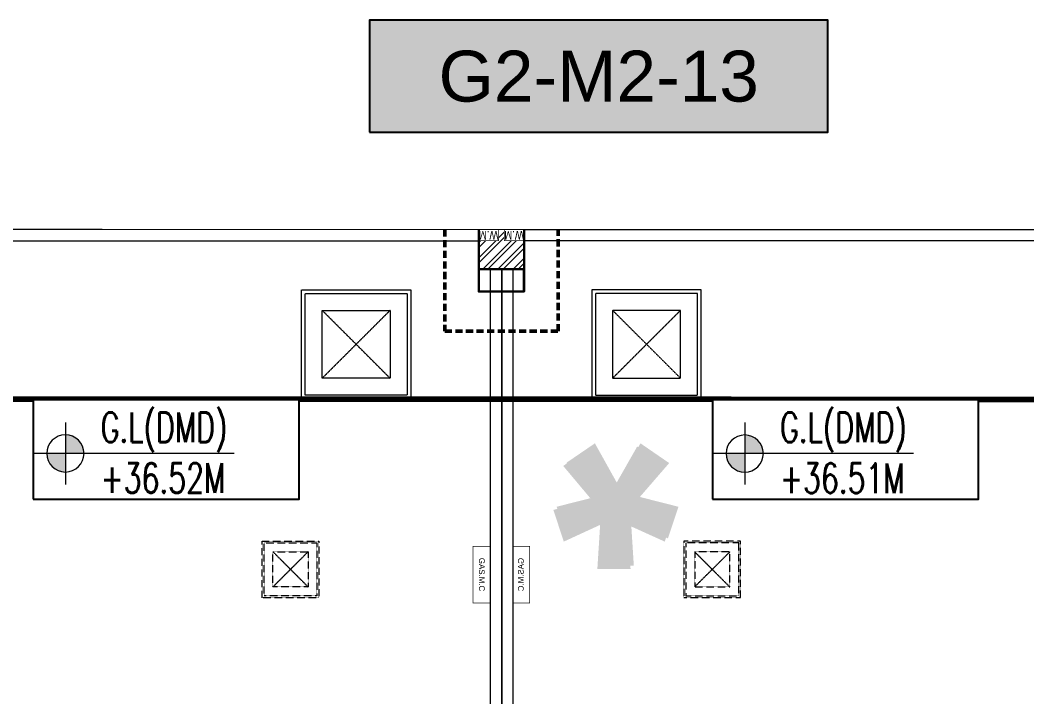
# Model space of a CAD drawing. Header units: centimetres. Extents: x -6122352 to 6876996, y -1694241 to 2592194.
# Drawn here: x 151236 to 160128, y -22307 to -16326 of the extents above; entities that cross this region are included whole.
import ezdxf
from ezdxf.enums import TextEntityAlignment as Align
from ezdxf.xclip import XClip

# ---------------------------------------------------------------- set-up
doc = ezdxf.new("R2010")
doc.units = ezdxf.units.CM
doc.header["$MEASUREMENT"] = 0
doc.header["$XCLIPFRAME"] = 2
for name, pattern in [('23585-XR-AR-END-SETTING OUT PLAN$0$HIDDEN', [0.375, 0.25, -0.125]), ('DASHED2', [0.375, 0.25, -0.125]), ('XR-AR-END-SETTING OUT PLAN$0$23261-XR-AR-SI-GF$0$HIDDEN', [0.375, 0.25, -0.125])]:
    doc.linetypes.add(name, pattern=pattern)
doc.layers.add('08-Compound Wall-4', color=7, linetype='Continuous', lineweight=25, true_color=0xff4405)
for name, color, linetype, lineweight in [('23585-XR-AR-102-6P-GF$0$A-FLOR-XREF', 7, 'Continuous', 9), ('23585-XR-AR-DAMAC PLOT LIMITS$0$1-Mid units', 41, 'Continuous', 5), ('23585-XR-AR-END-SETTING OUT PLAN$0$A-FLOR-UNDR', 8, '23585-XR-AR-END-SETTING OUT PLAN$0$HIDDEN', 5), ('23585-XR-AR-MID-ANNO-GF$0$945-4P-1-101-GROUND FLOOR PLAN$0$XR-MIDDLE-GROUND FLOOR PLAN$0$XR-MIDDLE-GROUND FLOOR PLAN$0$S-ANNO-TXT', 3, 'Continuous', 25), ('23585-XR-AR-WATER METER$0$A-WALL', 7, 'Continuous', 30), ('23585-XR-AR-WATER METER$0$A-WALL-PATT', 8, 'Continuous', 5), ('23585-XR-AR-WATER METER$0$XR-END-GROUND FLOOR PLAN$0$XR-END-GROUND FLOOR PLAN$0$A-FLOR-PATT_EXT', 8, 'Continuous', 5), ('23585-XR-AR-WATER METER$0$XR-END-GROUND FLOOR PLAN$0$XR-MIDDLE TYPE 2-GROUND FLOOR PLAN$0$XR-MIDDLE-GROUND FLOOR PLAN$0$-DR-RW', 6, 'Continuous', 5), ('23585-XR-AR-WATER METER$0$XR-END-GROUND FLOOR PLAN$0$XR-MIDDLE TYPE 2-GROUND FLOOR PLAN$0$XR-MIDDLE-GROUND FLOOR PLAN$0$S-ANNO-TXT', 3, 'Continuous', 25), ('@ Foundations', 4, 'DASHED2', 50), ('A-ANNO-TEXT', 3, 'Continuous', 25), ('XR-AR-MID-SETTING OUT FOR MASTER$0$23585-XR-AR-MID-GROUND FLOOR$0$A-FLOR-PATT', 8, 'Continuous', 5), ('XR-AR-MID-SETTING OUT FOR MASTER$0$23585-XR-AR-MID-GROUND FLOOR$0$S-COLS', 51, 'Continuous', 40), ('XREF1$0$36-TAGLVL', 23, 'Continuous', 9)]:
    doc.layers.add(name, color=color, linetype=linetype, lineweight=lineweight)
for name, color, linetype in [('23585-XR-AR-BOUNDARY WALLS AND SETBACKS$0$setback', 7, 'XR-AR-END-SETTING OUT PLAN$0$23261-XR-AR-SI-GF$0$HIDDEN'), ('23585-XR-AR-MID-ANNO-GF$0$945-4P-1-101-GROUND FLOOR PLAN$0$XR-MIDDLE-GROUND FLOOR PLAN$0$XR-MIDDLE-GROUND FLOOR PLAN$0$-LPG-CABINET', 6, 'Continuous'), ('@MI-MEP', 7, 'Continuous'), ('@MI-REF LAYER', 7, 'Continuous'), ('B_TH_4', 7, 'Continuous'), ('PANEL-TAGS', 7, 'Continuous'), ('XR-AR-MID-SETTING OUT FOR MASTER$0$23585-XR-AR-MID-GROUND FLOOR$0$GS-HATCH-FLOOR TILE', 251, 'Continuous'), ('XREF1$0$S-LEVELS', 2, 'Continuous'), ('XREF1$0$TYPICAL NEW PROFILE', 3, 'Continuous')]:
    doc.layers.add(name, color=color, linetype=linetype)
doc.styles.add('23585-XR-AR-MALDIVE-1$0$Arial', font='arialbd.ttf')
doc.styles.add('23585-XR-AR-MID-ANNO-GF$0$SDC-TEXT', font='arial.ttf')
doc.styles.add('23585-XR-AR-WATER METER$0$XR-END-GROUND FLOOR PLAN$0$XR-MIDDLE TYPE 2-GROUND FLOOR PLAN$0$XR-MIDDLE-GROUND FLOOR PLAN$0$Arial_1', font='arial.ttf', dxfattribs={"height": 0.00295059880239521})
doc.styles.add('Arial', font='arialbd.ttf')
doc.styles.add('PANELTAG_STYLE', font='arial.ttf')
doc.styles.add('XREF1$0$DLT_TEXT', font='romans.shx', dxfattribs={"width": 0.7})

# ---------------------------------------------------------------- blocks, each defined once
blk = doc.blocks.new('23585-XR-AR-BOUNDARY WALLS AND SETBACKS')
at = {"layer": '23585-XR-AR-BOUNDARY WALLS AND SETBACKS$0$setback', "ltscale": 40, "const_width": 0.05}
blk.add_lwpolyline([(496523.495691437, 2769011.602722642), (496519.3412598212, 2769007.068562509), (496515.2876013813, 2769002.644898729), (496511.2342491072, 2768998.221150815), (496507.1808491084, 2768993.797350815), (496503.1274491075, 2768989.373550816), (496498.9709691079, 2768984.837265666), (496513.3484613407, 2768971.664059236), (496517.5045994969, 2768976.199995874), (496521.5582515897, 2768980.623852726), (496525.6116474211, 2768985.047448177), (496529.6650017803, 2768989.471198366), (496533.7184017806, 2768993.894998366), (496537.8730016777, 2768998.429195459)], close=True, dxfattribs=at)
blk = doc.blocks.new('A$C9d9485f6')
at = {"layer": 'A-ANNO-TEXT', "rotation": 312.4881850805905}
blk.add_blockref('23585-XR-AR-BOUNDARY WALLS AND SETBACKS', (-2377088.534775567, -1504219.252137818), dxfattribs=at)
blk = doc.blocks.new('23585-XR-AR-DAMAC PLOT LIMITS')
at = {"layer": '23585-XR-AR-DAMAC PLOT LIMITS$0$1-Mid units', "color": 251, "true_color": 0x636466}
for points in [[(496527.8234999999, 2768983.0207), (496510.1283, 2768999.2345), (496514.1816999996, 2769003.658299999), (496531.8768999996, 2768987.444499999)], [(496523.7701000003, 2768978.597100001), (496506.0749000004, 2768994.810699999), (496510.1283, 2768999.2345), (496527.8234999999, 2768983.0207)]]:
    blk.add_lwpolyline(points, close=True, dxfattribs=at)
blk = doc.blocks.new('A$Cf093b529')
at = {"layer": 'A-ANNO-TEXT'}
blk.add_blockref('23585-XR-AR-DAMAC PLOT LIMITS', (-495391.9901121984, -2768603.441896566), dxfattribs=at)
blk = doc.blocks.new('XR-AR-MID-SETTING OUT FOR MASTER$0$23585-XR-AR-MID-GROUND FLOOR$0$945-4P-1-101-GROUND FLOOR PLAN$0$XR-MIDDLE-CAR PARK HATCH')
at = {"layer": 'XR-AR-MID-SETTING OUT FOR MASTER$0$23585-XR-AR-MID-GROUND FLOOR$0$A-FLOR-PATT'}
blk.add_lwpolyline([(9250.002853021142, 100.0129149327577), (9249.99679574091, 5500.000000009181), (15050.00005108526, 5502.664669244065), (15050.00005108526, 100.450321876061)], close=True, dxfattribs=at)
blk = doc.blocks.new('XR-AR-MID-SETTING OUT FOR MASTER$0$23585-XR-AR-MID-GROUND FLOOR$0$A$C08698786')
at = {"layer": 'XR-AR-MID-SETTING OUT FOR MASTER$0$23585-XR-AR-MID-GROUND FLOOR$0$S-COLS', "color": 252, "lineweight": 30}
blk.add_lwpolyline([(-200.1009931564331, 549.9997375011444), (199.8990068435669, 549.9997372627258), (199.8990068435669, 349.999737739563), (-200.1009931564331, 349.9997375011444)], close=True, dxfattribs=at)
blk = doc.blocks.new('23585-XR-AR-END-SETTING OUT PLAN$0$MH-800')
at = {"ltscale": 5}
for p, q in [((-294.2866479934596, -650.7456844130211), (305.7133520064239, -50.74568441302017)), ((-294.2866479934596, -50.74568441302108), (305.7133520064239, -650.7456844130202))]:
    blk.add_line(p, q, dxfattribs=at)
for points in [[(-476.9225677270265, 131.8902353205449), (-476.9225677270265, -833.381604146587), (488.3492717399907, -833.381604146588), (488.3492717399907, 131.8902353205449)], [(-444.2866479934597, 99.25431558697892), (-444.2866479934596, -800.7456844130211), (455.7133520064239, -800.7456844130202), (455.7133520064241, 99.2543155869771)], [(-294.2866479934596, -50.74568441302108), (-294.2866479934596, -650.7456844130211), (305.7133520064239, -650.7456844130202), (305.7133520064239, -50.74568441302017)]]:
    blk.add_lwpolyline(points, close=True, dxfattribs=at)
blk = doc.blocks.new('XR-AR-MID-SETTING OUT FOR MASTER')
at = {"layer": '23585-XR-AR-MID-ANNO-GF$0$945-4P-1-101-GROUND FLOOR PLAN$0$XR-MIDDLE-GROUND FLOOR PLAN$0$XR-MIDDLE-GROUND FLOOR PLAN$0$-LPG-CABINET', "ltscale": 100, "const_width": 5}
blk.add_lwpolyline([(250.0585004000168, 3300.452212361579), (250.0585004000168, 2800.452212361579), (100.0585004000168, 2800.452212361579), (100.0585004000168, 3300.452212361579)], close=True, dxfattribs=at)
at = {"layer": '08-Compound Wall-4', "ltscale": 100}
blk.add_blockref('XR-AR-MID-SETTING OUT FOR MASTER$0$23585-XR-AR-MID-GROUND FLOOR$0$945-4P-1-101-GROUND FLOOR PLAN$0$XR-MIDDLE-CAR PARK HATCH', (-9150.000085264444, 0.1875896453857422), dxfattribs=at)
at = {"layer": '23585-XR-AR-END-SETTING OUT PLAN$0$A-FLOR-UNDR', "color": 8, "ltscale": 100, "xscale": -0.5182770836547854, "yscale": 0.5182770836547854, "zscale": 0.5182770836547854, "rotation": 270.0000009865863}
blk.add_blockref('23585-XR-AR-END-SETTING OUT PLAN$0$MH-800', (2044.600959901667, 3001.106258045715, -0.002995261741824737), dxfattribs=at)
at = {"layer": '23585-XR-AR-END-SETTING OUT PLAN$0$A-FLOR-UNDR', "color": 8, "ltscale": 100, "xscale": -1, "rotation": 270.0000009865863}
blk.add_blockref('23585-XR-AR-END-SETTING OUT PLAN$0$MH-800', (1633.529236924, 1009.498782204852), dxfattribs=at)
at = {"layer": 'XR-AR-MID-SETTING OUT FOR MASTER$0$23585-XR-AR-MID-GROUND FLOOR$0$GS-HATCH-FLOOR TILE', "color": 8}
blk.add_blockref('XR-AR-MID-SETTING OUT FOR MASTER$0$23585-XR-AR-MID-GROUND FLOOR$0$A$C08698786', (-1.490116119384766e-07, 0), dxfattribs=at)
at = {"layer": '23585-XR-AR-MID-ANNO-GF$0$945-4P-1-101-GROUND FLOOR PLAN$0$XR-MIDDLE-GROUND FLOOR PLAN$0$XR-MIDDLE-GROUND FLOOR PLAN$0$S-ANNO-TXT', "color": 3, "style": '23585-XR-AR-MID-ANNO-GF$0$SDC-TEXT'}
blk.add_text('GAS.M.C', height=50, rotation=90, dxfattribs=at).set_placement((172.1149954927678, 3050.039734449925), align=Align.MIDDLE)
blk = doc.blocks.new('MID UNIT')
at = {"xscale": 0.001, "yscale": 0.001, "zscale": 0.001}
blk.add_blockref('XR-AR-MID-SETTING OUT FOR MASTER', (0, 0), dxfattribs=at)
blk = doc.blocks.new('TH_4')
at = {"xscale": -1}
blk.add_blockref('MID UNIT', (495814.3053798475, 2769130.514097063), dxfattribs=at)
blk.add_blockref('MID UNIT', (495814.3053798428, 2769130.514097063))
at = {"insert": (495813.3053798291, 2769133.514097048), "char_height": 2, "attachment_point": 2, "style": 'Arial'}
blk.add_mtext('\\pxqc;*', dxfattribs=at)
blk = doc.blocks.new('A$C780da55d')
at = {"insert": (18.62198783661006, 2.621866757515818), "char_height": 2, "attachment_point": 2, "style": '23585-XR-AR-MALDIVE-1$0$Arial'}
blk.add_mtext('\\pxqc;*', dxfattribs=at)
at = {"layer": 'B_TH_4', "xscale": 1.000039159572381, "yscale": 1.000039159572381, "zscale": 1.000039159572381}
blk.add_blockref('TH_4', (-495814.0704651335, -2769239.302089663), dxfattribs=at)
blk = doc.blocks.new('23585-XR-AR-WATER METER')
blk.add_wipeout([(-200.00083404560428, 0.45032184000598363), (199.99916595409016, 0.45032184000598363), (199.99374185594934, 350.2358142019075), (-200.0062581437451, 350.2358142019075)])
at = {"layer": '23585-XR-AR-WATER METER$0$A-WALL-PATT'}
h = blk.add_hatch(dxfattribs=at)
h.set_pattern_fill('ANSI32', color=252, scale=10)
h.set_pattern_definition([(44.99999999999999, (-9150.002121202524, -3.605964593589306e-08), (-67.3519209080187, 67.3519209080187), []), (44.99999999999999, (-9105.100821202523, -3.605964593589306e-08), (-67.3519209080187, 67.3519209080187), [])])
h.paths.add_polyline_path([(-200.000834057435, 350.2358142078083), (-200.0008340456043, 99.99997110869299), (-25.08044399994833, 99.9999705669834), (-25.08044400054496, -2.657325239852071e-07), (24.99742407832673, 0.4503218400059268), (24.99742407832673, 100.4503218400059), (199.9991659493535, 100.4503218483005), (199.999165942274, 350.2358141960067)])
at = {"layer": '23585-XR-AR-WATER METER$0$A-WALL'}
blk.add_lwpolyline([(-200.0008340456043, 0.4503218400059268), (199.9991659540901, 0.4503218400059268), (199.9937418559493, 350.2358142019075), (-200.0062581437451, 350.2358142019075)], close=True, dxfattribs=at)
at = {"layer": '23585-XR-AR-WATER METER$0$XR-END-GROUND FLOOR PLAN$0$XR-END-GROUND FLOOR PLAN$0$A-FLOR-PATT_EXT'}
blk.add_line((100.0021185953301, 0), (-100.0021185953301, 0), dxfattribs=at)
at = {"layer": '23585-XR-AR-WATER METER$0$XR-END-GROUND FLOOR PLAN$0$XR-MIDDLE TYPE 2-GROUND FLOOR PLAN$0$XR-MIDDLE-GROUND FLOOR PLAN$0$-DR-RW', "ltscale": 100, "const_width": 5}
for points in [[(-200.0008340753848, -1.630542101338506e-07), (-200.0008340747809, 99.9999712113713), (-25.0804440291322, 99.9999712113713), (-25.08044402972882, -1.630542101338506e-07)], [(24.99742404915014, -6.913469405844808e-07), (24.99742404974677, 99.99997068307857), (199.9178140954027, 99.99997068307857), (199.9178140947988, -6.913469405844808e-07)]]:
    blk.add_lwpolyline(points, close=True, dxfattribs=at)
at = {"layer": '23585-XR-AR-WATER METER$0$XR-END-GROUND FLOOR PLAN$0$XR-MIDDLE TYPE 2-GROUND FLOOR PLAN$0$XR-MIDDLE-GROUND FLOOR PLAN$0$S-ANNO-TXT', "style": '23585-XR-AR-WATER METER$0$XR-END-GROUND FLOOR PLAN$0$XR-MIDDLE TYPE 2-GROUND FLOOR PLAN$0$XR-MIDDLE-GROUND FLOOR PLAN$0$Arial_1', "width": 0.8}
for p in [(-112.1458292370589, 52.01606430610263), (112.8524288874687, 52.0160637778099)]:
    blk.add_text('W.M', height=75, dxfattribs=at).set_placement(p, align=Align.MIDDLE)
blk = doc.blocks.new('23585-XR-AR-MALDIVE-2$0$TH_4')
blk.add_blockref('A$C780da55d', (495794.655359471, 2769130.864096801))
at = {"layer": '23585-XR-AR-102-6P-GF$0$A-FLOR-XREF', "xscale": 0.001, "yscale": 0.001, "zscale": 0.001}
blk.add_blockref('23585-XR-AR-WATER METER', (495814.3056870353, 2769130.514051319), dxfattribs=at)
at = {"layer": '@ Foundations', "linetype": 'DASHED2', "ltscale": 0.25, "elevation": -5.795124248494133e-09}
blk.add_lwpolyline([(495814.8061370627, 2769131.41405448), (495813.805326706, 2769131.41405448), (495813.8049481167, 2769130.51405448), (495814.8057584733, 2769130.51405448)], close=True, dxfattribs=at)
blk = doc.blocks.new('A$C92c70a84')
at = {"color": 1, "true_color": 0xeb0000, "const_width": 0.01}
blk.add_lwpolyline([(-1.174661193974316, -22.08967597829178), (-7.174665930680931, -22.08860107138753), (-13.17467066785321, -22.08752616611309), (-19.17467540409416, -22.08645125944167), (-25.17466774489731, -22.08509378228337), (-34.32472875714302, -22.08355128043331), (-34.32042913325131, 1.916467667557299), (-25.17023303266615, 1.91477768169716), (-19.17022829456255, 1.913702775724232), (-13.17022355878726, 1.912627869052812), (-7.170366306323558, 1.91141787590459), (-1.170226481277496, 1.910195486154407), (7.981812528334558, 1.908566202502698), (7.977942958008498, -22.09133005468175)], close=True, dxfattribs=at)
blk = doc.blocks.new('XREF1$0$LVL  ATTR')
at = {"color": 7}
blk.add_wipeout([(-0.33727806633866564, 0.38352486299273547), (1.8973092599409713, 0.38352486299273547), (1.8973092599409713, -0.45047952129880775), (-0.33727806633866564, -0.4504795212988073)], dxfattribs=at)
at = {"layer": 'XREF1$0$36-TAGLVL', "extrusion": (-4.888139810645865e-07, 1.406522031717416e-17, 0.9999999999998805)}
h = blk.add_hatch(color=252, dxfattribs=at)
h.paths.add_polyline_path([(-0.06536514837319736, 0.1562500046566129, 0.4142135623730951), (-0.2216151483731973, 4.656612873077392e-09), (-0.06536514837319736, 4.656612873077392e-09)])
h.paths.add_polyline_path([(0.09088485162680264, 4.656612873077392e-09), (-0.06536514837319736, 4.656612873077392e-09), (-0.06536514837319736, -0.1562499953433871, 0.4142135623730951)])
at = {"layer": 'XREF1$0$36-TAGLVL', "extrusion": (-4.888139810645865e-07, 1.406522031717408e-17, 0.9999999999998805)}
for p, q in [((-0.06536515014719235, -0.2604166821887048), (-0.06536515014719235, 0.2604166511446238)), ((1.351057254982072, -1.396983861923218e-08, 5.262988010916589e-07), (-0.3253053234689158, -1.396983861923218e-08, -1.018362459642307e-07))]:
    blk.add_line(p, q, dxfattribs=at)
blk.add_circle((-0.06536514830387681, -4.494034574497252e-25, 3.195139836529895e-08), 0.15625, dxfattribs=at)
at = {"layer": 'XREF1$0$S-LEVELS', "color": 1}
blk.add_lwpolyline([(-0.3372780663386656, 0.3835248629927364), (1.897309259940972, 0.3835248629927364), (1.897309259940972, -0.4504795212988069), (-0.3372780663386656, -0.4504795212988069)], close=True, dxfattribs=at)
at = {"layer": 'XREF1$0$TYPICAL NEW PROFILE', "color": 3, "style": 'XREF1$0$DLT_TEXT', "width": 0.7}
for tag, p in [('+0.00M', (0.2413431143818681, 0.067100426539497, -0.0001437184612911057)), ('S.S.L', (0.2413431143818681, -0.3452672204089993, -0.0001437184612911057))]:
    blk.add_attdef(tag, p, '', height=0.2500000000000001, dxfattribs=at)
blk = doc.blocks.new('A$C2c283219')
at = {"color": 1, "true_color": 0xeb0000, "const_width": 0.01}
blk.add_lwpolyline([(33.15006756340154, 1.309203065466136), (27.15006282634567, 1.310277972370386), (21.15005808934802, 1.311352877877653), (15.15005335281603, 1.312427784316242), (9.150061011896469, 1.31378526147455), (0, 1.315327763557434), (0.004299624240957201, 25.31534671131521), (9.154495724418666, 25.31365672545508), (15.15450046240585, 25.31258181948215), (21.15450519847218, 25.31150691304356), (27.15436245064484, 25.31029691966251), (33.15450227545807, 25.30907452991232), (42.30654128524475, 25.30744524626061), (42.30267171526793, 1.307548989076167)], close=True, dxfattribs=at)
blk = doc.blocks.new('PANELTAG')
at = {"layer": 'PANEL-TAGS', "color": 1}
blk.add_lwpolyline([(-13.5, -3.3), (13.5, -3.3), (13.5, 3.3), (-13.5, 3.3)], close=True, dxfattribs=at)
at = {"layer": 'PANEL-TAGS', "color": 40, "true_color": 0xffd700}
blk.add_solid([(-13.5, -3.3), (13.5, -3.3), (-13.5, 3.3), (13.5, 3.3)], dxfattribs=at)
at = {"layer": 'PANEL-TAGS', "color": 5, "style": 'PANELTAG_STYLE'}
blk.add_attdef('TAGNO', text='', height=3, dxfattribs=at).set_placement((0, 0), align=Align.CENTER)

msp = doc.modelspace()

# ---------------------------------------------------------------- block references
at = {"layer": '@MI-REF LAYER', "xscale": 1000, "yscale": 1000, "zscale": 1000}
msp.add_blockref('A$C9d9485f6', (-23958.95045533385, 48155.57226163784), dxfattribs=at)
at = {"layer": '@MI-REF LAYER', "xscale": 1000, "yscale": 1000, "zscale": 1000, "rotation": 312.4882903633292}
msp.add_blockref('A$Cf093b529', (-891608.7329339073, 539022.7201118186), dxfattribs=at)
at = {"layer": 'PANEL-TAGS'}
ref = msp.add_blockref('PANELTAG', (156346.0971861114, -16820.68979911972), dxfattribs=dict(at, xscale=150, yscale=150, zscale=150))
ref.add_attrib('TAGNO', 'G2-M2-13', dxfattribs={"color": 5, "height": 450, "style": 'PANELTAG_STYLE'}).set_placement((156346.0971861114, -16820.68979911972), align=Align.MIDDLE_CENTER)

# ---------------------------------------------------------------- next in the draw order: block references
at = {"layer": '@MI-REF LAYER'}
ref = msp.add_blockref('23585-XR-AR-MALDIVE-2$0$TH_4', (495949172.1971557, 2769116030.608025), dxfattribs=dict(at, xscale=1000, yscale=1000, zscale=1000, rotation=180.0004266472492))
XClip(ref).set_block_clipping_path([(495793.21268222714, 2769130.5182449548), (495835.2553357263, 2769130.5117717395), (495835.2591759865, 2769154.440407738), (495826.3071482759, 2769154.4120021537), (495820.30700588087, 2769154.4132245434), (495814.30714883376, 2769154.4144345364), (495808.3071463499, 2769154.415509443), (495802.3071416123, 2769154.4165843492), (495793.2169511025, 2769154.458260442)])

# ---------------------------------------------------------------- next in the draw order: block references
at = {"layer": '@MI-MEP', "color": 10, "xscale": 1000, "yscale": 1000, "zscale": 1000, "rotation": 180.0021399605882}
msp.add_blockref('A$C92c70a84', (142314.976902634, -40264.27750333773), dxfattribs=at)

# ---------------------------------------------------------------- next in the draw order: block references
at = {"layer": '@MI-REF LAYER', "color": 7}
ref = msp.add_blockref('XREF1$0$LVL  ATTR', (151704.5984444579, -20155.03586047975, 0.1511171693096003), dxfattribs=dict(at, xscale=-1051.480567989675, yscale=1051.480567989676, zscale=1051.480567989675, rotation=179.9901630537804))
ref.add_attrib('S.S.L', 'G.L(DMD)', (151947.6619756056, -20054.90595900107), dxfattribs={"layer": 'XREF1$0$TYPICAL NEW PROFILE', "color": 3, "height": 262.8701419974187, "rotation": 359.9901663468185, "style": 'XREF1$0$DLT_TEXT', "width": 0.7})
ref.add_attrib('+0.00M', '+36.52M', (151945.3593269588, -20504.24056171186), dxfattribs={"layer": 'XREF1$0$TYPICAL NEW PROFILE', "color": 3, "height": 262.8701419974187, "rotation": 359.9901663468185, "style": 'XREF1$0$DLT_TEXT', "width": 0.7})
ref = msp.add_blockref('XREF1$0$LVL  ATTR', (157704.6031835708, -20156.0998669891, 0.1511171693096003), dxfattribs=dict(at, xscale=-1051.480567989675, yscale=1051.480567989676, zscale=1051.480567989675, rotation=179.9901630537804))
ref.add_attrib('S.S.L', 'G.L(DMD)', (157947.6667147185, -20055.96996551042), dxfattribs={"layer": 'XREF1$0$TYPICAL NEW PROFILE', "color": 3, "height": 262.8701419974187, "rotation": 359.9901663468185, "style": 'XREF1$0$DLT_TEXT', "width": 0.7})
ref.add_attrib('+0.00M', '+36.51M', (157945.3640660717, -20505.30456822118), dxfattribs={"layer": 'XREF1$0$TYPICAL NEW PROFILE', "color": 3, "height": 262.8701419974187, "rotation": 359.9901663468185, "style": 'XREF1$0$DLT_TEXT', "width": 0.7})

# ---------------------------------------------------------------- next in the draw order: block references
at = {"layer": '@MI-REF LAYER', "color": 10, "xscale": 1000, "yscale": 1000, "zscale": 1000, "rotation": 180.0007948483618}
msp.add_blockref('A$C2c283219', (176639.8019890648, -16864.11661949182), dxfattribs=at)

doc.saveas('drawing.dxf')
